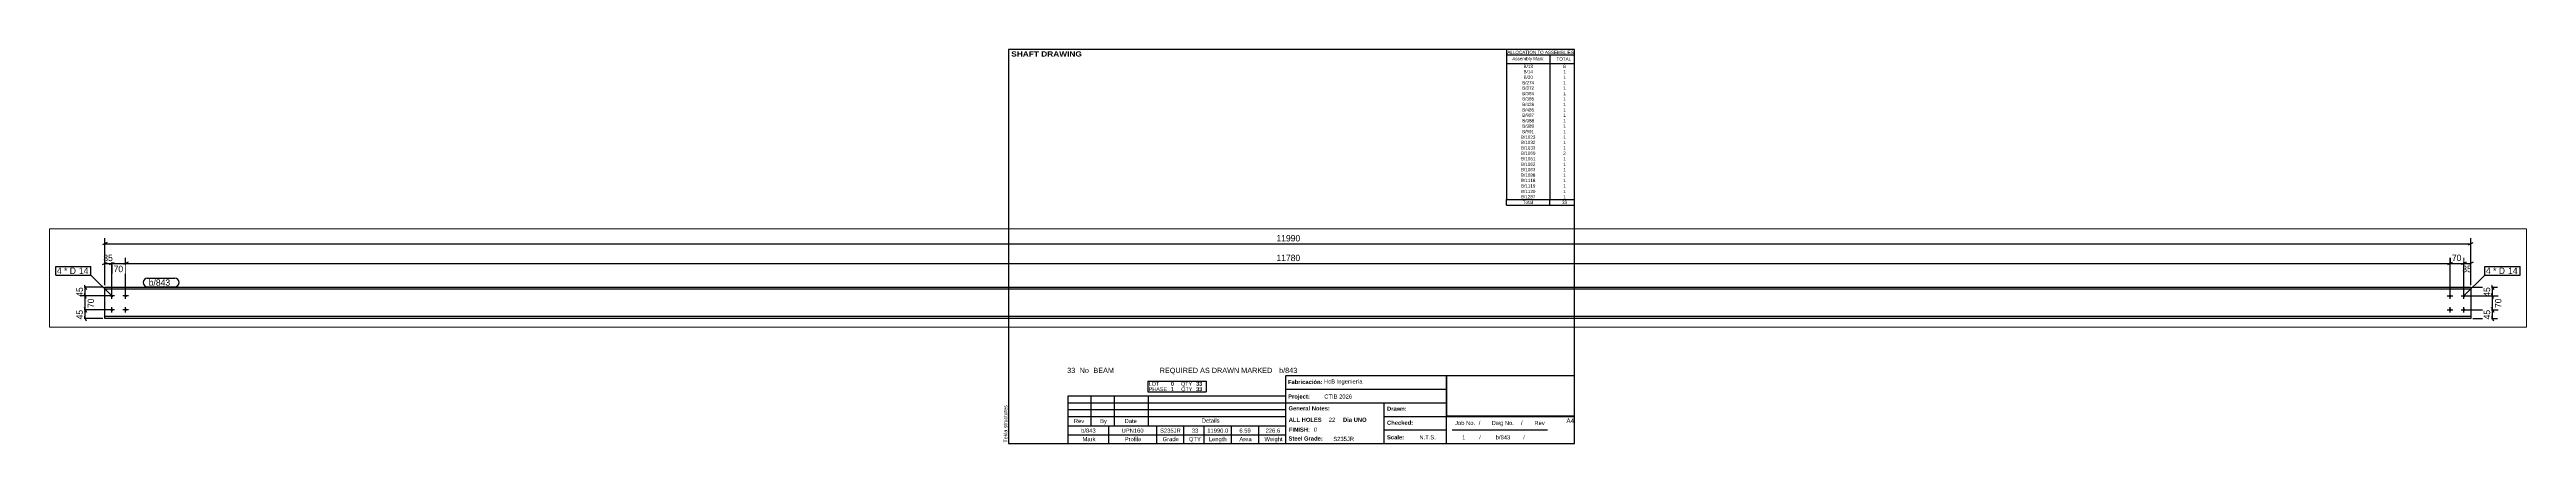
# Paper-space layout 'Layout1' of a CAD drawing. Header units: millimetres. Extents: x -481 to 774, y 5 to 205.
# The model-space entities are those that its viewports show. They can reach past a viewport. Long polylines and large blocks are cut down to what shows.
import ezdxf

# ---------------------------------------------------------------- set-up
doc = ezdxf.new("R2010")
doc.units = ezdxf.units.MM
doc.layers.add('Viewport layer', color=7, linetype='Continuous', plot=False)
doc.styles.add('Arial', font='ARIAL.TTF', dxfattribs={"height": 0.2})
doc.styles.add('Arial Black', font='ARIBLK.TTF', dxfattribs={"height": 0.2})
doc.styles.add('Arial Bold', font='ARIALBD.TTF', dxfattribs={"height": 0.2})
doc.styles.add('Comic Sans MS', font='COMIC.TTF', dxfattribs={"height": 0.2})

msp = doc.modelspace()

# ---------------------------------------------------------------- hatches: boundary and pattern name
at = {"linetype": 'Continuous'}
for points in [[(309, 159, -1), (323, 159, -1)], [(379, 159, -1), (393, 159, -1)], [(12159, 159, -1), (12173, 159, -1)], [(12229, 159, -1), (12243, 159, -1)], [(309, 89, -1), (323, 89, -1)], [(379, 89, -1), (393, 89, -1)], [(12159, 89, -1), (12173, 89, -1)], [(12229, 89, -1), (12243, 89, -1)]]:
    msp.add_hatch(color=3, dxfattribs=at).paths.add_polyline_path(points)

# ---------------------------------------------------------------- linework, layer by layer
at = {"color": 8, "linetype": 'Continuous'}
for p, q in [((304, 318), (328, 330)), ((316, 169), (316, 350)), ((316, 324), (386, 324)), ((398, 330), (374, 318)), ((398, 330), (374, 318)), ((386, 169), (386, 352)), ((386, 169), (386, 350)), ((12224, 318), (12248, 330)), ((12236, 169), (12236, 350)), ((12236, 324), (12271, 324)), ((12283, 330), (12259, 318)), ((12271, 214), (12271, 350)), ((271, 204), (153, 204)), ((306, 159), (153, 159)), ((175, 216), (187, 192)), ((187, 147), (175, 171)), ((181, 159), (181, 204)), ((12246, 159), (12407, 159)), ((12281, 204), (12407, 204)), ((12375, 216), (12387, 192)), ((12387, 147), (12375, 171)), ((12381, 159), (12381, 204))]:
    msp.add_line(p, q, dxfattribs=at)
at = {"color": 7, "linetype": 'Continuous'}
for p, q in [((281, 44), (281, 204)), ((281, 204), (12271, 204)), ((12271, 194), (281, 194)), ((12271, 204), (12271, 44)), ((12271, 55), (281, 55)), ((12271, 44), (281, 44))]:
    msp.add_line(p, q, dxfattribs=at)
at = {"color": 3, "linetype": 'Continuous'}
for p, q in [((330, 159), (302, 159)), ((316, 145), (316, 173)), ((400, 159), (372, 159)), ((386, 145), (386, 173)), ((12152, 159), (12180, 159)), ((12166, 145), (12166, 173)), ((12222, 159), (12250, 159)), ((12236, 145), (12236, 173)), ((330, 89), (302, 89)), ((316, 75), (316, 103)), ((400, 89), (372, 89)), ((386, 75), (386, 103)), ((12152, 89), (12180, 89)), ((12166, 75), (12166, 103)), ((12222, 89), (12250, 89)), ((12236, 75), (12236, 103))]:
    msp.add_line(p, q, dxfattribs=at)

# ---------------------------------------------------------------- wipeouts: each hides what was drawn before it
at = {"color": 0}
msp.add_wipeout([(64, 271), (64, 303), (38, 303), (38, 271)], dxfattribs=at)

# ---------------------------------------------------------------- next in the draw order: wipeouts: each hides what was drawn before it
for points in [[(64, 271), (64, 303), (38, 303), (38, 271)], [(12286, 273), (12286, 318), (12221, 318), (12221, 273)], [(175, 214), (131, 214), (131, 149), (175, 149)], [(629, 211), (629, 243), (503, 243), (503, 211)]]:
    msp.add_wipeout(points, dxfattribs=at)

# ---------------------------------------------------------------- next in the draw order: linework, layer by layer
at = {"color": 8, "linetype": 'Continuous'}
for p, q in [((12154, 318), (12178, 330)), ((12166, 169), (12166, 352)), ((12166, 324), (12236, 324)), ((12248, 330), (12224, 318)), ((12236, 169), (12236, 352)), ((306, 159), (156, 159)), ((175, 171), (187, 147)), ((181, 89), (181, 159)), ((306, 89), (156, 89)), ((187, 77), (175, 101))]:
    msp.add_line(p, q, dxfattribs=at)

# ---------------------------------------------------------------- next in the draw order: texts
at = {"color": 3, "style": 'Comic Sans MS'}
msp.add_text('35', height=32.4, dxfattribs=at).set_placement((12228, 280))
msp.add_text('45', height=32.4, rotation=90.0002, dxfattribs=at).set_placement((169, 155))

# ---------------------------------------------------------------- next in the draw order: wipeouts: each hides what was drawn before it
at = {"color": 0}
for points in [[(140, 271), (140, 303), (74, 303), (74, 271)], [(629, 211), (629, 243), (503, 243), (503, 211)]]:
    msp.add_wipeout(points, dxfattribs=at)

# ---------------------------------------------------------------- next in the draw order: linework, layer by layer
at = {"color": 7, "linetype": 'Continuous'}
for p, q in [((497, 249), (635, 249)), ((497, 205), (635, 205))]:
    msp.add_line(p, q, dxfattribs=at)
for centre, start, end in [((497, 227), 90, 270), ((635, 227), 270, 90)]:
    msp.add_arc(centre, 22, start, end, dxfattribs=at)

# ---------------------------------------------------------------- next in the draw order: texts
at = {"color": 3, "style": 'Comic Sans MS'}
msp.add_text('b/843', height=32.4, dxfattribs=at).set_placement((503, 211))

# ---------------------------------------------------------------- next in the draw order: wipeouts: each hides what was drawn before it
at = {"color": 0}
for points in [[(140, 271), (140, 303), (74, 303), (74, 271)], [(12234, 330), (12234, 375), (12169, 375), (12169, 330)]]:
    msp.add_wipeout(points, dxfattribs=at)

# ---------------------------------------------------------------- next in the draw order: linework, layer by layer
at = {"color": 8, "linetype": 'Continuous'}
for p, q in [((12259, 418), (12283, 430)), ((12271, 214), (12271, 452)), ((386, 324), (12166, 324)), ((12154, 318), (12178, 330)), ((12166, 169), (12166, 352))]:
    msp.add_line(p, q, dxfattribs=at)
at = {"color": 7, "linetype": 'Continuous'}
msp.add_line((32, 265), (32, 309), dxfattribs=at)

# ---------------------------------------------------------------- next in the draw order: texts
at = {"color": 3, "style": 'Comic Sans MS'}
for s, p in [('4', (38, 271)), ('70', (12175, 336))]:
    msp.add_text(s, height=32.4, dxfattribs=at).set_placement(p)

# ---------------------------------------------------------------- next in the draw order: wipeouts: each hides what was drawn before it
at = {"color": 0}
msp.add_wipeout([(195, 271), (195, 303), (149, 303), (149, 271)], dxfattribs=at)

# ---------------------------------------------------------------- next in the draw order: wipeouts: each hides what was drawn before it
for points in [[(195, 271), (195, 303), (149, 303), (149, 271)], [(384, 273), (384, 318), (319, 318), (319, 273)], [(6341, 330), (6341, 375), (6212, 375), (6212, 330)], [(12375, 214), (12331, 214), (12331, 149), (12375, 149)]]:
    msp.add_wipeout(points, dxfattribs=at)

# ---------------------------------------------------------------- next in the draw order: linework, layer by layer
at = {"color": 7, "linetype": 'Continuous'}
msp.add_line((32, 265), (210, 265), dxfattribs=at)
at = {"color": 8, "linetype": 'Continuous'}
for p, q in [((269, 318), (293, 330)), ((281, 214), (281, 352)), ((281, 324), (316, 324)), ((328, 330), (304, 318)), ((316, 169), (316, 352)), ((12246, 159), (12410, 159)), ((12375, 171), (12387, 147)), ((12381, 89), (12381, 159)), ((12246, 89), (12410, 89)), ((12387, 77), (12375, 101))]:
    msp.add_line(p, q, dxfattribs=at)

# ---------------------------------------------------------------- next in the draw order: texts
at = {"color": 3, "style": 'Comic Sans MS'}
for s, p in [('* D', (74, 271)), ('14', (149, 271)), ('70', (325, 280)), ('11780', (6218, 336))]:
    msp.add_text(s, height=32.4, dxfattribs=at).set_placement(p)
msp.add_text('45', height=32.4, rotation=90.0002, dxfattribs=at).set_placement((12369, 155))

# ---------------------------------------------------------------- next in the draw order: wipeouts: each hides what was drawn before it
at = {"color": 0}
msp.add_wipeout([(12375, 271), (12375, 303), (12348, 303), (12348, 271)], dxfattribs=at)

# ---------------------------------------------------------------- next in the draw order: wipeouts: each hides what was drawn before it
for points in [[(331, 330), (331, 375), (266, 375), (266, 330)], [(12375, 271), (12375, 303), (12348, 303), (12348, 271)], [(12432, 156), (12387, 156), (12387, 92), (12432, 92)]]:
    msp.add_wipeout(points, dxfattribs=at)

# ---------------------------------------------------------------- next in the draw order: linework, layer by layer
at = {"color": 8, "linetype": 'Continuous'}
for p, q in [((293, 430), (269, 418)), ((281, 214), (281, 452)), ((281, 424), (12271, 424)), ((12246, 89), (12407, 89)), ((12281, 44), (12407, 44)), ((12375, 101), (12387, 77)), ((12387, 32), (12375, 56)), ((12381, 44), (12381, 89))]:
    msp.add_line(p, q, dxfattribs=at)
at = {"color": 7, "linetype": 'Continuous'}
for p in [(32, 309), (210, 265)]:
    msp.add_line(p, (210, 309), dxfattribs=at)

# ---------------------------------------------------------------- next in the draw order: texts
at = {"color": 3, "style": 'Comic Sans MS'}
msp.add_text('35', height=32.4, dxfattribs=at).set_placement((273, 336))
msp.add_text('70', height=32.4, rotation=90.0002, dxfattribs=at).set_placement((12426, 98))

# ---------------------------------------------------------------- next in the draw order: wipeouts: each hides what was drawn before it
at = {"color": 0}
msp.add_wipeout([(12450, 271), (12450, 303), (12384, 303), (12384, 271)], dxfattribs=at)

# ---------------------------------------------------------------- next in the draw order: wipeouts: each hides what was drawn before it
for points in [[(6341, 430), (6341, 475), (6212, 475), (6212, 430)], [(12450, 271), (12450, 303), (12384, 303), (12384, 271)], [(232, 156), (187, 156), (187, 92), (232, 92)], [(12375, 99), (12331, 99), (12331, 34), (12375, 34)]]:
    msp.add_wipeout(points, dxfattribs=at)

# ---------------------------------------------------------------- next in the draw order: linework, layer by layer
at = {"color": 7, "linetype": 'Continuous'}
for p, q in [((12236, 159), (12342, 265)), ((12342, 265), (12342, 309))]:
    msp.add_line(p, q, dxfattribs=at)
at = {"color": 8, "linetype": 'Continuous'}
for p, q in [((306, 89), (153, 89)), ((271, 44), (153, 44)), ((175, 101), (187, 77)), ((187, 32), (175, 56)), ((181, 44), (181, 89))]:
    msp.add_line(p, q, dxfattribs=at)

# ---------------------------------------------------------------- next in the draw order: texts
at = {"color": 3, "style": 'Comic Sans MS'}
for s, p in [('11990', (6218, 436)), ('4', (12348, 271))]:
    msp.add_text(s, height=32.4, dxfattribs=at).set_placement(p)
for s, p in [('70', (226, 98)), ('45', (12369, 40))]:
    msp.add_text(s, height=32.4, rotation=90.0002, dxfattribs=at).set_placement(p)

# ---------------------------------------------------------------- next in the draw order: wipeouts: each hides what was drawn before it
at = {"color": 0}
msp.add_wipeout([(12505, 271), (12505, 303), (12460, 303), (12460, 271)], dxfattribs=at)

# ---------------------------------------------------------------- next in the draw order: wipeouts: each hides what was drawn before it
for points in [[(12505, 271), (12505, 303), (12460, 303), (12460, 271)], [(175, 99), (131, 99), (131, 34), (175, 34)]]:
    msp.add_wipeout(points, dxfattribs=at)

# ---------------------------------------------------------------- next in the draw order: linework, layer by layer
at = {"color": 7, "linetype": 'Continuous'}
for p, q in [((316, 159), (210, 265)), ((12342, 309), (12521, 309)), ((12342, 265), (12521, 265)), ((12521, 265), (12521, 309))]:
    msp.add_line(p, q, dxfattribs=at)

# ---------------------------------------------------------------- next in the draw order: texts
at = {"color": 3, "style": 'Comic Sans MS'}
for s, p in [('* D', (12384, 271)), ('14', (12460, 271))]:
    msp.add_text(s, height=32.4, dxfattribs=at).set_placement(p)
msp.add_text('45', height=32.4, rotation=90.0002, dxfattribs=at).set_placement((169, 40))

psp = doc.layouts.get("Layout1")

# ---------------------------------------------------------------- linework, layer by layer
at = {"color": 5, "linetype": 'Continuous'}
for p, q in [((292, 205), (5, 205)), ((5, 205), (5, 5)), ((292, 5), (292, 205)), ((5, 5), (292, 5))]:
    psp.add_line(p, q, dxfattribs=at)
at = {"color": 7, "linetype": 'Continuous'}
for p, q in [((257.5, 205), (257.5, 197.8)), ((257.6, 202.2), (292, 202.2)), ((279.5, 202.2), (279.5, 197.8)), ((257.5, 197.8), (257.5, 195)), ((257.5, 195), (257.5, 192.2)), ((257.5, 192.2), (257.5, 189.5)), ((257.5, 189.5), (257.5, 186.7)), ((257.6, 197.8), (292, 197.8)), ((279.5, 197.8), (279.5, 195)), ((279.5, 195), (279.5, 192.2)), ((279.5, 192.2), (279.5, 189.5)), ((279.5, 189.5), (279.5, 186.7)), ((257.5, 186.7), (257.5, 184)), ((257.5, 184), (257.5, 181.2)), ((257.5, 181.2), (257.5, 178.4)), ((257.5, 178.4), (257.5, 175.7)), ((279.5, 186.7), (279.5, 184)), ((279.5, 184), (279.5, 181.2)), ((279.5, 181.2), (279.5, 178.4)), ((279.5, 178.4), (279.5, 175.7)), ((257.5, 175.7), (257.5, 172.9)), ((257.5, 172.9), (257.5, 170.2)), ((257.5, 170.2), (257.5, 167.4)), ((257.5, 167.4), (257.5, 164.6)), ((257.5, 164.6), (257.5, 161.9)), ((279.5, 175.7), (279.5, 172.9)), ((279.5, 172.9), (279.5, 170.2)), ((279.5, 170.2), (279.5, 167.4)), ((279.5, 167.4), (279.5, 164.6)), ((279.5, 164.6), (279.5, 161.9)), ((257.5, 161.9), (257.5, 159.1)), ((257.5, 159.1), (257.5, 156.4)), ((257.5, 156.4), (257.5, 153.6)), ((257.5, 153.6), (257.5, 150.8)), ((257.5, 150.8), (257.5, 148.1)), ((279.5, 161.9), (279.5, 159.1)), ((279.5, 159.1), (279.5, 156.4)), ((279.5, 156.4), (279.5, 153.6)), ((279.5, 153.6), (279.5, 150.8)), ((279.5, 150.8), (279.5, 148.1)), ((257.5, 148.1), (257.5, 145.3)), ((257.5, 145.3), (257.5, 142.6)), ((257.5, 142.6), (257.5, 139.8)), ((257.5, 139.8), (257.5, 137)), ((279.5, 148.1), (279.5, 145.3)), ((279.5, 145.3), (279.5, 142.6)), ((279.5, 142.6), (279.5, 139.8)), ((279.5, 139.8), (279.5, 137)), ((257.5, 137), (257.5, 134.3)), ((257.5, 134.3), (257.5, 131.5)), ((257.5, 131.5), (257.5, 128.8)), ((257.5, 126), (257.5, 128.8)), ((257.5, 128.8), (292, 128.8)), ((257.5, 126), (292, 126)), ((279.5, 137), (279.5, 134.3)), ((279.5, 134.3), (279.5, 131.5)), ((279.5, 131.5), (279.5, 128.8)), ((279.5, 126), (279.5, 128.8)), ((145.7, 5), (145.7, 39.5)), ((145.8, 39.5), (292, 39.5)), ((227.1, 5), (227.1, 39.5)), ((35.3, 14), (35.3, 29.2)), ((35.3, 29.2), (145.7, 29.2)), ((35.3, 25.7), (145.7, 25.7)), ((47, 14), (47, 29.2)), ((58.8, 14), (58.8, 29.2)), ((75.7, 36.7), (105.3, 36.7)), ((75.7, 36.7), (75.7, 34)), ((75.7, 34), (75.7, 31.2)), ((75.7, 31.2), (105.3, 31.2)), ((76, 14), (76, 29.2)), ((105.3, 36.7), (105.3, 34)), ((105.3, 34), (105.3, 31.2)), ((145.7, 32.6), (227.1, 32.6)), ((145.7, 14), (145.7, 29.2)), ((145.7, 25.7), (227.1, 25.7)), ((195.4, 5), (195.4, 25.7)), ((35.3, 22.3), (145.7, 22.3)), ((35.3, 18.8), (145.7, 18.8)), ((35.3, 9.5), (35.3, 14)), ((35.3, 14), (145.7, 14)), ((56, 9.5), (56, 14)), ((80.2, 9.5), (80.2, 14)), ((94, 9.5), (94, 14)), ((104.3, 9.5), (104.3, 14)), ((118.1, 9.5), (118.1, 14)), ((131.9, 9.5), (131.9, 14)), ((195.4, 18.8), (292, 18.8)), ((35.3, 9.5), (145.7, 9.5)), ((35.3, 5), (35.3, 9.5)), ((56, 5), (56, 9.5)), ((80.2, 5), (80.2, 9.5)), ((94, 5), (94, 9.5)), ((104.3, 5), (104.3, 9.5)), ((118.1, 5), (118.1, 9.5)), ((131.9, 5), (131.9, 9.5)), ((195.4, 11.9), (227.1, 11.9)), ((230, 11.9), (278.3, 11.9))]:
    psp.add_line(p, q, dxfattribs=at)
at = {"color": 2, "linetype": 'Continuous'}
for p, q in [((227.3, 39.5), (291.9, 39.5)), ((227.3, 19), (227.3, 39.5)), ((292, 19), (292, 39.5)), ((227.3, 19), (291.9, 19))]:
    psp.add_line(p, q, dxfattribs=at)

# ---------------------------------------------------------------- texts
at = {"color": 7}
for s, height, style, p in [(' SHAFT DRAWING', 2.634, 'Arial Black', (5.3, 201.4)), ('ALLOCATION TO ASSEMBLIES', 1.648, 'Arial', (257.9, 202.7)), ('Assembly Mark', 1.648, 'Arial', (260.4, 199.5)), ('TOTAL', 1.65, 'Arial', (282.8, 199.3)), ('33', 2.64, 'Arial', (34.8, 40.8)), ('No', 2.64, 'Arial', (41.1, 40.8)), ('BEAM', 2.64, 'Arial', (48.1, 40.8)), ('REQUIRED AS DRAWN MARKED', 2.636, 'Arial', (81.7, 40.8)), ('b/843', 2.64, 'Arial', (142.2, 40.8)), ('b/843', 2.11, 'Arial', (41.9, 10.5)), ('UPN160', 2.11, 'Arial', (62.4, 10.5)), ('S235JR', 2.11, 'Arial', (81.9, 10.5)), ('33', 2.11, 'Arial', (98, 10.5)), ('11990.0', 2.11, 'Arial', (105.8, 10.5)), ('6.59', 2.11, 'Arial', (122.1, 10.5)), ('226.6', 2.11, 'Arial', (135.4, 10.5)), ('FINISH:', 2.11, 'Arial Bold', (147.2, 11)), ('0', 2.11, 'Arial', (159.8, 11))]:
    psp.add_text(s, height=height, dxfattribs=dict(at, style=style)).set_placement(p)
at = {"color": 7, "linetype": 'Continuous'}
for s, height, style, p in [('B/274', 1.65, 'Arial', (265.4, 187.3)), ('B/13', 1.65, 'Arial', (266.1, 195.6)), ('B/14', 1.65, 'Arial', (266.1, 192.9)), ('B/30', 1.65, 'Arial', (266.1, 190.1)), ('8', 1.65, 'Arial', (286.2, 195.6)), ('1', 1.65, 'Arial', (286.2, 192.9)), ('1', 1.65, 'Arial', (286.2, 190.1)), ('1', 1.65, 'Arial', (286.2, 187.3)), ('B/372', 1.65, 'Arial', (265.4, 184.6)), ('B/384', 1.65, 'Arial', (265.4, 181.8)), ('B/385', 1.65, 'Arial', (265.4, 179.1)), ('B/428', 1.65, 'Arial', (265.4, 176.3)), ('1', 1.65, 'Arial', (286.2, 184.6)), ('1', 1.65, 'Arial', (286.2, 181.8)), ('1', 1.65, 'Arial', (286.2, 179.1)), ('1', 1.65, 'Arial', (286.2, 176.3)), ('B/485', 1.65, 'Arial', (265.4, 173.5)), ('B/987', 1.65, 'Arial', (265.4, 170.8)), ('B/988', 1.65, 'Arial', (265.4, 168)), ('B/989', 1.65, 'Arial', (265.4, 165.3)), ('B/991', 1.65, 'Arial', (265.4, 162.5)), ('1', 1.65, 'Arial', (286.2, 173.5)), ('1', 1.65, 'Arial', (286.2, 170.8)), ('1', 1.65, 'Arial', (286.2, 168)), ('1', 1.65, 'Arial', (286.2, 165.3)), ('1', 1.65, 'Arial', (286.2, 162.5)), ('B/1023', 1.65, 'Arial', (264.8, 159.7)), ('B/1032', 1.65, 'Arial', (264.8, 157)), ('B/1033', 1.65, 'Arial', (264.8, 154.2)), ('B/1060', 1.65, 'Arial', (264.8, 151.5)), ('2', 1.65, 'Arial', (286.2, 151.5)), ('1', 1.65, 'Arial', (286.2, 159.7)), ('1', 1.65, 'Arial', (286.2, 157)), ('1', 1.65, 'Arial', (286.2, 154.2)), ('B/1061', 1.65, 'Arial', (264.8, 148.7)), ('B/1062', 1.65, 'Arial', (264.8, 145.9)), ('B/1063', 1.65, 'Arial', (264.8, 143.2)), ('B/1088', 1.65, 'Arial', (264.8, 140.4)), ('B/1118', 1.65, 'Arial', (264.8, 137.7)), ('1', 1.65, 'Arial', (286.2, 148.7)), ('1', 1.65, 'Arial', (286.2, 145.9)), ('1', 1.65, 'Arial', (286.2, 143.2)), ('1', 1.65, 'Arial', (286.2, 140.4)), ('1', 1.65, 'Arial', (286.2, 137.7)), ('B/1119', 1.65, 'Arial', (264.8, 134.9)), ('B/1120', 1.65, 'Arial', (264.8, 132.1)), ('B/1287', 1.65, 'Arial', (264.8, 129.4)), ('Total', 1.65, 'Arial', (265.7, 126.6)), ('33', 1.65, 'Arial', (285.6, 126.6)), ('1', 1.65, 'Arial', (286.2, 134.9)), ('1', 1.65, 'Arial', (286.2, 132.1)), ('1', 1.65, 'Arial', (286.2, 129.4)), ('LOT', 1.98, 'Arial', (76.1, 34.3)), ('PHASE', 1.98, 'Arial', (76.1, 31.6)), ('0', 1.98, 'Arial Bold', (87.4, 34.3)), ('1', 1.98, 'Arial Bold', (87.4, 31.6)), ('QTY', 1.98, 'Arial', (92.5, 34.3)), ('QTY', 1.98, 'Arial', (92.6, 31.6)), ('33', 1.98, 'Arial Bold', (100.2, 34.3)), ('33', 1.98, 'Arial Bold', (100.2, 31.6)), ('Fabricación:', 2.107, 'Arial Bold', (146.7, 35.2)), ('Project:', 2.11, 'Arial Bold', (146.8, 27.8)), ('HcB Ingeniería', 2.109, 'Arial', (165, 35.4)), ('CTIB 2026', 2.11, 'Arial', (165.1, 27.8)), ('Rev', 2.11, 'Arial', (38.2, 15.4)), ('By', 2.11, 'Arial', (51.5, 15.4)), ('Date', 2.11, 'Arial', (63.9, 15.4)), ('Details', 2.11, 'Arial', (103, 15.6)), ('General Notes:', 2.107, 'Arial Bold', (147, 21.8)), ('ALL HOLES', 2.11, 'Arial Bold', (147.1, 16)), ('22', 2.11, 'Arial', (167.4, 16)), ('Dia UNO', 2.11, 'Arial Bold', (174.6, 16)), ('Drawn:', 2.11, 'Arial Bold', (196.9, 21.6)), ('Checked:', 2.11, 'Arial Bold', (196.9, 14.5)), ('Job No.', 2.11, 'Arial', (231.4, 14.4)), ('/', 2.11, 'Arial', (243.4, 14.4)), ('Dwg No.', 2.11, 'Arial', (249.9, 14.4)), ('/', 2.11, 'Arial', (264.8, 14.4)), ('Rev', 2.11, 'Arial', (271.6, 14.4)), ('A4', 2.31, 'Arial', (287.8, 15.4)), ('Mark', 2.11, 'Arial', (42.6, 6.2)), ('Profile', 2.11, 'Arial', (64, 6.2)), ('Grade', 2.11, 'Arial', (83.2, 6.2)), ('QTY', 2.11, 'Arial', (96.5, 6.2)), ('Length', 2.11, 'Arial', (106.6, 6.2)), ('Area', 2.11, 'Arial', (122.1, 6.2)), ('Weight', 2.11, 'Arial', (134.8, 6.2)), ('Steel Grade:', 2.107, 'Arial Bold', (147, 6.5)), ('S235JR', 2.11, 'Arial', (169.7, 6.3)), ('Scale:', 2.11, 'Arial Bold', (196.9, 7.1)), ('N.T.S.', 2.11, 'Arial', (213.3, 7.1)), ('1', 2.11, 'Arial', (235, 7.1)), ('/', 1.98, 'Arial', (243.6, 7.1)), ('b/843', 2.11, 'Arial', (252, 7.1)), ('/', 1.98, 'Arial', (265.9, 7.1))]:
    psp.add_text(s, height=height, dxfattribs=dict(at, style=style)).set_placement(p)
at = {"color": 174, "linetype": 'Continuous', "style": 'Arial'}
psp.add_text('Tekla structures', height=1.91, rotation=90, dxfattribs=at).set_placement((4.5, 5.5))

# ---------------------------------------------------------------- viewports
at = {"layer": 'Viewport layer', "view_target_point": (6276.4, 250.2)}
psp.add_viewport(center=(146.7, 89), size=(1255.3, 50.04), view_center_point=(0, 0), view_height=500.4, dxfattribs=at)

doc.saveas('drawing.dxf')
